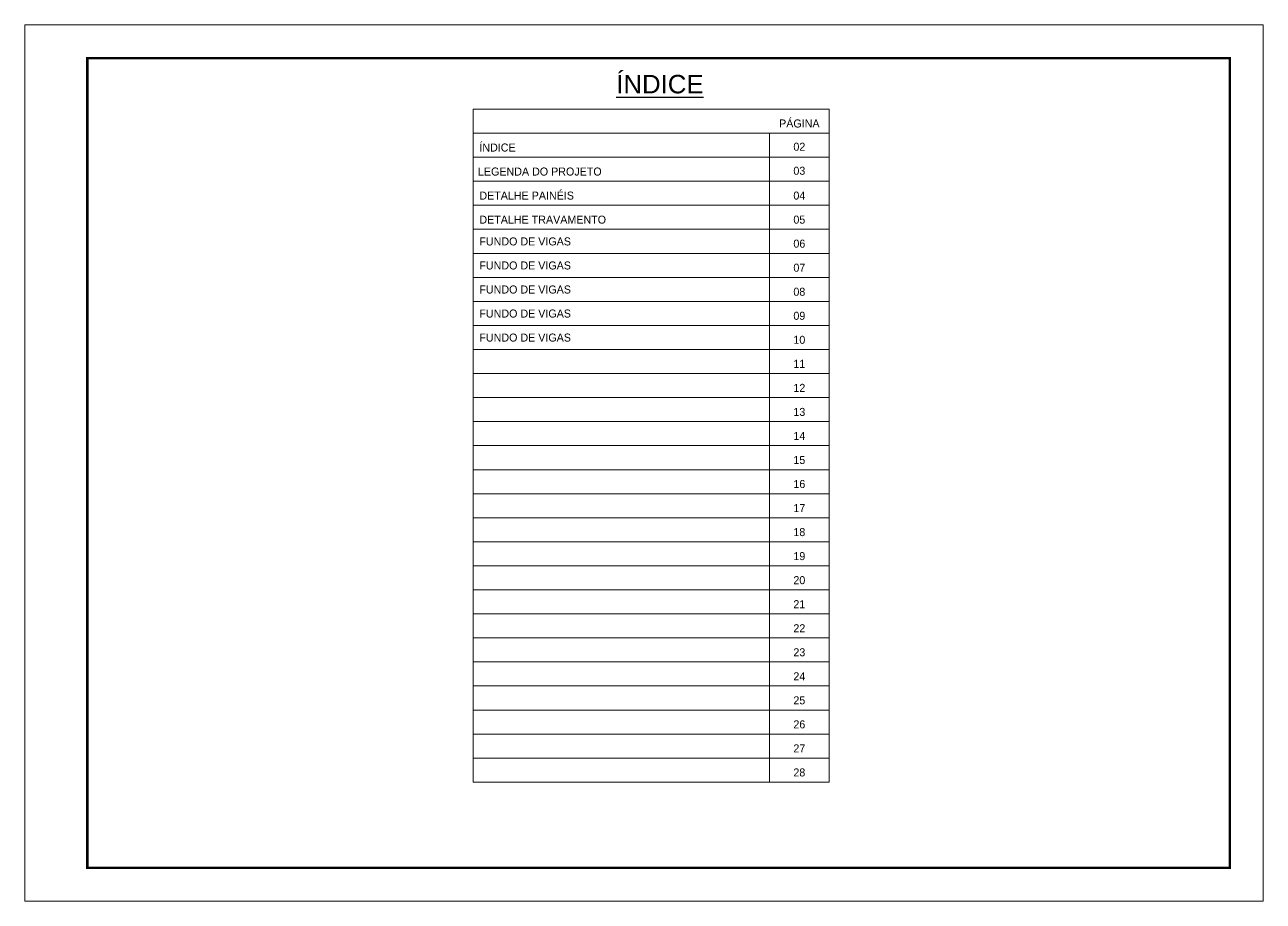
# Model space of a CAD drawing. Header units: millimetres. Extents: x 2455 to 8708, y 366 to 3713.
# Drawn here: x 4040 to 5525, y 2663 to 3713 of the extents above; entities that cross this region are included whole.
import ezdxf
from ezdxf.enums import TextEntityAlignment as Align

# ---------------------------------------------------------------- set-up
doc = ezdxf.new("R2010")
doc.units = ezdxf.units.MM
doc.layers.add('CARIMBO', color=255, linetype='Continuous', lineweight=9)
doc.layers.add('Folhas', color=255, linetype='Continuous', lineweight=9)
doc.styles.add('ARIAL', font='arial.ttf')
doc.styles.add('Tecnologia', font='')
doc.styles.get('Tecnologia').set_extended_font_data('Forgotten Futurist')

msp = doc.modelspace()

# ---------------------------------------------------------------- linework, layer by layer
at = {"layer": 'CARIMBO'}
for p, q in [((4577.36, 3611.97), (5004.44, 3611.97)), ((4577.36, 3611.97), (5004.44, 3611.97)), ((4577.36, 3611.97), (4577.36, 2805.67)), ((5004.44, 3611.97), (5004.44, 2805.67)), ((4577.36, 3583.17), (5004.44, 3583.17)), ((4577.36, 3583.17), (5004.44, 3583.17)), ((4577.36, 3583.17), (5004.44, 3583.17)), ((4932.62, 3583.17), (4932.62, 2805.67)), ((4577.36, 3554.37), (5004.44, 3554.37)), ((4577.36, 3525.58), (5004.44, 3525.58)), ((4577.36, 3496.78), (5004.44, 3496.78)), ((4577.36, 3467.99), (5004.44, 3467.99)), ((4577.36, 3439.19), (5004.44, 3439.19)), ((4577.36, 3410.39), (5004.44, 3410.39)), ((4577.36, 3381.6), (5004.44, 3381.6)), ((4577.36, 3352.8), (5004.44, 3352.8)), ((4577.36, 3324), (5004.44, 3324)), ((4577.36, 3295.21), (5004.44, 3295.21)), ((4577.36, 3266.41), (5004.44, 3266.41)), ((4577.36, 3237.62), (5004.44, 3237.62)), ((4577.36, 3208.82), (5004.44, 3208.82)), ((4577.36, 3180.02), (5004.44, 3180.02)), ((4577.36, 3151.23), (5004.44, 3151.23)), ((4577.36, 3122.43), (5004.44, 3122.43)), ((4577.36, 3093.63), (5004.44, 3093.63)), ((4577.36, 3064.84), (5004.44, 3064.84)), ((4577.36, 3036.04), (5004.44, 3036.04)), ((4577.36, 3007.25), (5004.44, 3007.25)), ((4577.36, 2978.45), (5004.44, 2978.45)), ((4577.36, 2949.65), (5004.44, 2949.65)), ((4577.36, 2920.86), (5004.44, 2920.86)), ((4577.36, 2892.06), (5004.44, 2892.06)), ((4577.36, 2863.27), (5004.44, 2863.27)), ((4577.36, 2834.47), (5004.44, 2834.47)), ((4577.36, 2805.67), (5004.44, 2805.67))]:
    msp.add_line(p, q, dxfattribs=at)
at = {"layer": 'Folhas'}
msp.add_lwpolyline([(4039.77, 2663.02), (5524.77, 2663.02), (5524.77, 3713.02), (4039.77, 3713.02)], close=True, dxfattribs=at)
at = {"layer": 'Folhas', "color": 30, "const_width": 3}
msp.add_lwpolyline([(4114.77, 2703.02), (5484.77, 2703.02), (5484.77, 3673.02), (4114.77, 3673.02)], close=True, dxfattribs=at)

# ---------------------------------------------------------------- texts
at = {"color": 0, "linetype": 'Continuous', "ltscale": 5, "style": 'ARIAL'}
msp.add_text('%%UÍNDICE', height=22.118, dxfattribs=at).set_placement((4801.35, 3630.87), align=Align.CENTER)
at = {"layer": 'CARIMBO', "style": 'Tecnologia'}
for s, p in [('PÁGINA', (4968.53, 3589.98)), ('02', (4968.53, 3562.15)), ('03', (4968.53, 3533.35)), ('04', (4968.53, 3503.59)), ('05', (4968.53, 3474.79)), ('06', (4968.53, 3446)), ('07', (4968.53, 3417.2)), ('08', (4968.53, 3388.4)), ('09', (4968.53, 3359.61)), ('10', (4968.53, 3330.81)), ('11', (4968.53, 3302.02)), ('12', (4968.53, 3273.22)), ('13', (4968.53, 3244.42)), ('14', (4968.53, 3215.63)), ('15', (4968.53, 3186.83)), ('16', (4968.53, 3158.03)), ('17', (4968.53, 3129.24)), ('18', (4968.53, 3100.44)), ('19', (4968.53, 3071.65)), ('20', (4968.53, 3042.85)), ('21', (4968.53, 3014.05)), ('22', (4968.53, 2985.26)), ('23', (4968.53, 2956.46)), ('24', (4968.53, 2927.66)), ('25', (4968.53, 2898.87)), ('26', (4968.53, 2870.07)), ('27', (4968.53, 2841.28)), ('28', (4968.53, 2812.48))]:
    msp.add_text(s, height=9.599, dxfattribs=at).set_placement(p, align=Align.CENTER)
for s, height, p in [('ÍNDICE', 9.599, (4584.86, 3561.18)), ('LEGENDA DO PROJETO', 9.5987, (4583.15, 3532.39)), ('DETALHE PAINÉIS', 9.5987, (4584.86, 3503.59)), ('DETALHE TRAVAMENTO', 9.5987, (4584.86, 3474.79)), ('FUNDO DE VIGAS', 9.5987, (4584.86, 3448.67)), ('FUNDO DE VIGAS', 9.5987, (4584.86, 3419.88)), ('FUNDO DE VIGAS', 9.5987, (4584.86, 3391.08)), ('FUNDO DE VIGAS', 9.5987, (4584.86, 3362.28)), ('FUNDO DE VIGAS', 9.5987, (4584.86, 3333.49))]:
    msp.add_text(s, height=height, dxfattribs=at).set_placement(p)

doc.saveas('drawing.dxf')
